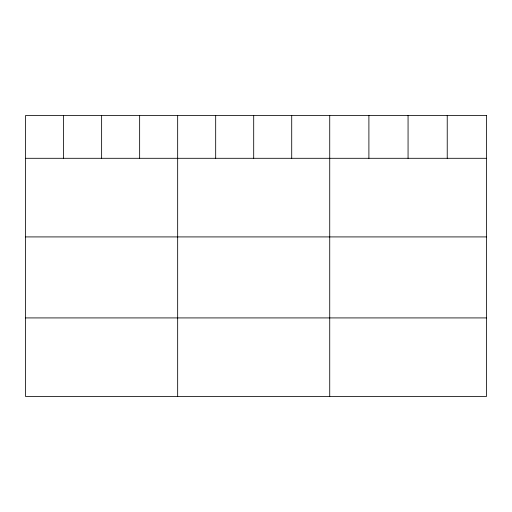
<?xml version="1.0" encoding="UTF-8"?>
<svg xmlns="http://www.w3.org/2000/svg" width="512" height="512" viewBox="0 0 512 512"><rect width="100%" height="100%" fill="white"/><g stroke="black" fill="none" stroke-linecap="round" stroke-linejoin="round"><path stroke-width="0.77" d="M25.6 158.298L486.4 158.298M25.6 236.915L486.4 236.915M25.6 317.92L486.4 317.92M447.232 115.462L447.232 158.298M408.064 115.462L408.064 158.298M368.896 115.462L368.896 158.298M329.728 115.462L329.728 396.538M291.712 115.462L291.712 158.298M253.696 115.462L253.696 158.298M215.68 115.462L215.68 158.298M177.664 115.462L177.664 396.538M139.648 115.462L139.648 158.298M101.632 115.462L101.632 158.298M63.616 115.462L63.616 158.298M486.4 115.462L25.6 115.462L25.6 396.538L486.4 396.538L486.4 115.462"/></g></svg>
